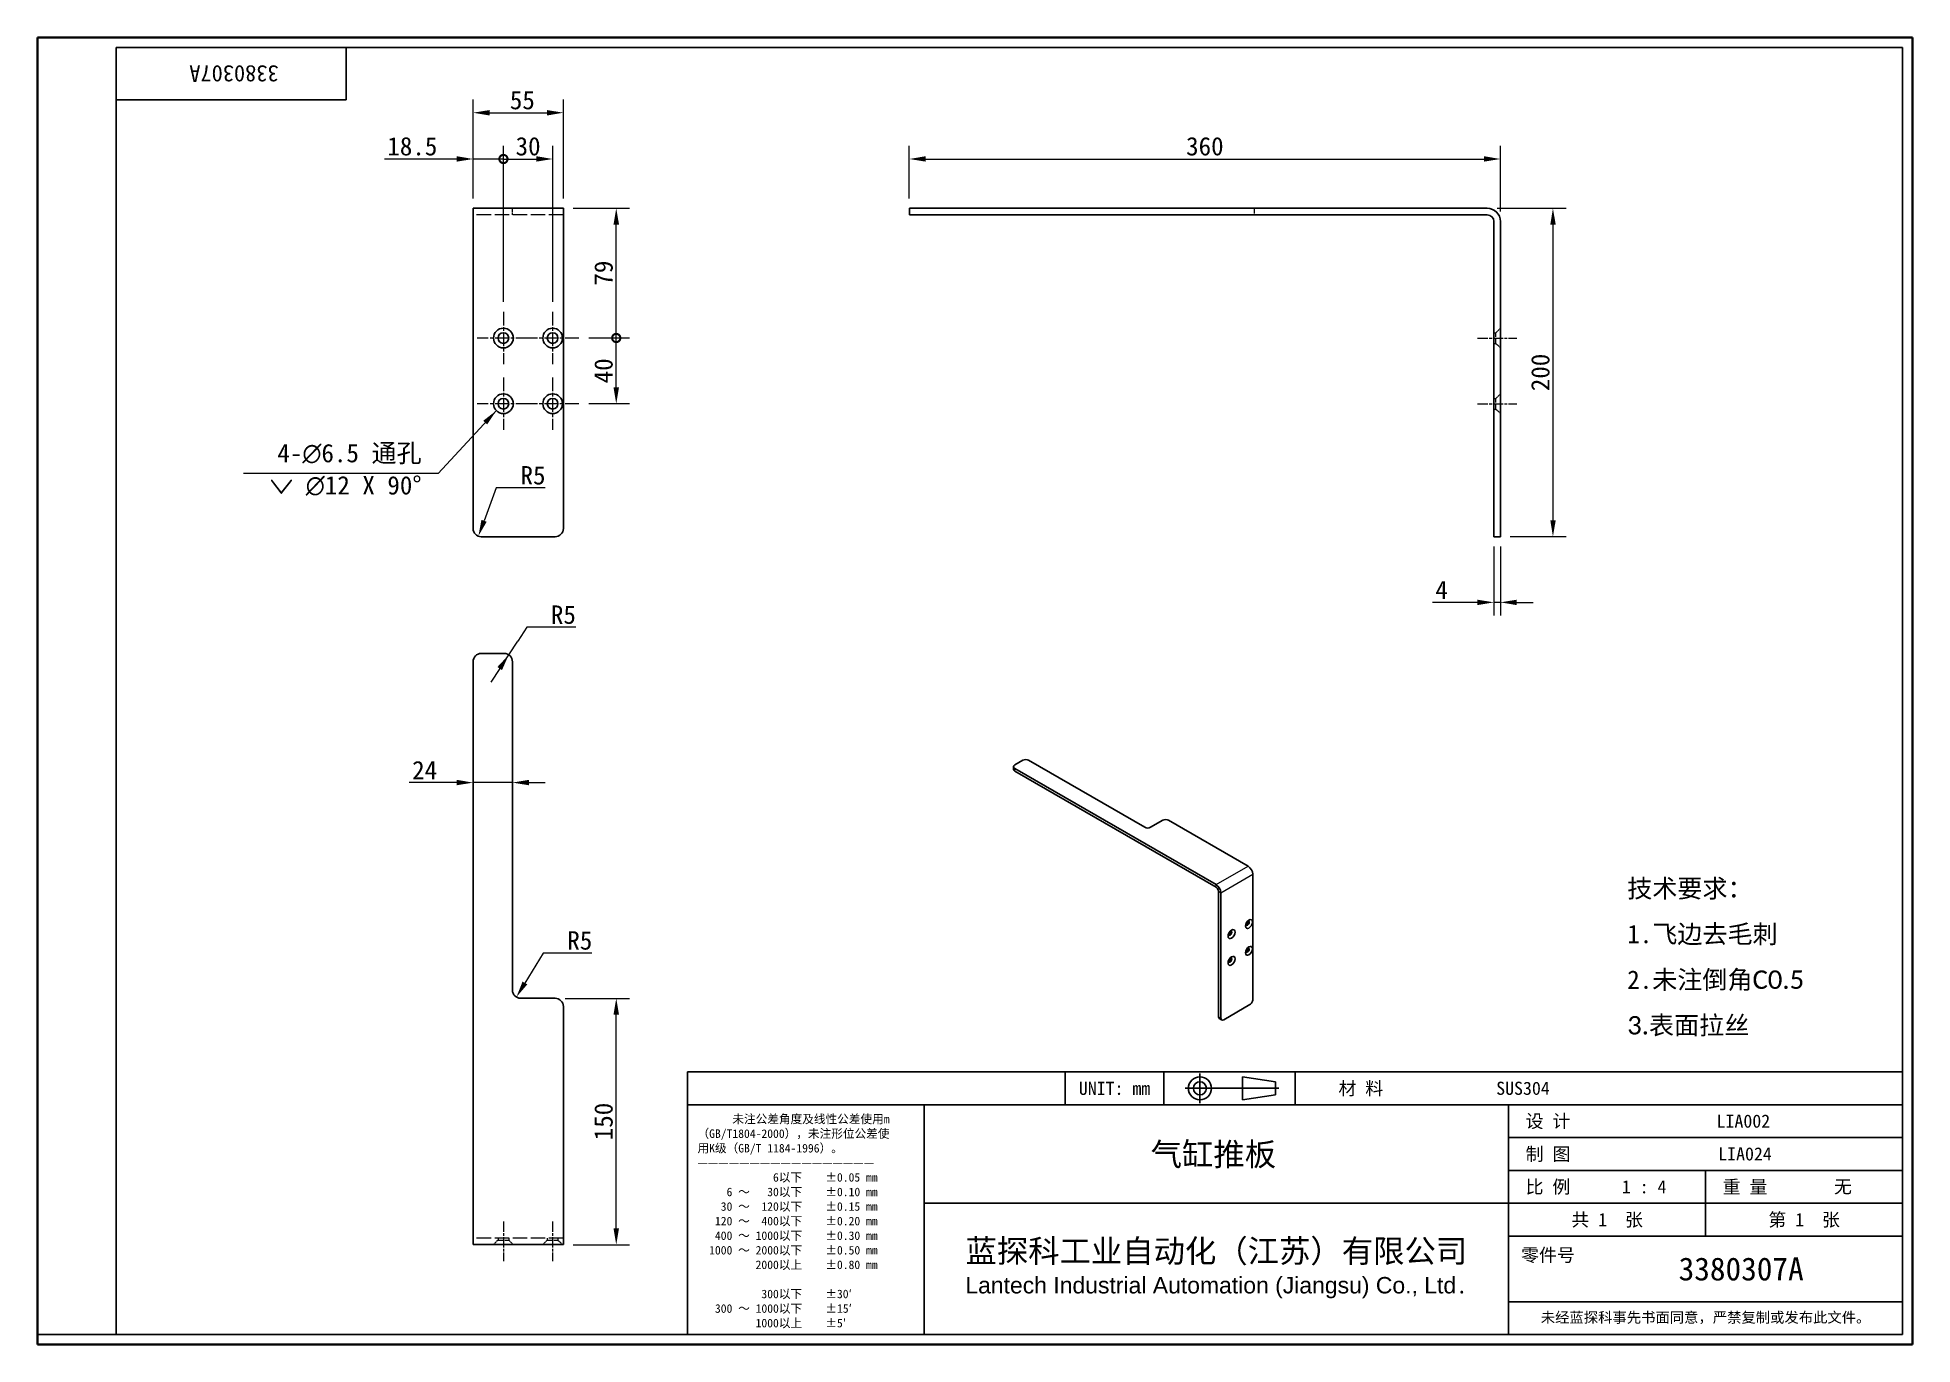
# Model space of a CAD drawing. Header units: millimetres. Extents: x 24 to 1166, y 22 to 818.
import ezdxf
from ezdxf.enums import TextEntityAlignment as Align

# ---------------------------------------------------------------- set-up
doc = ezdxf.new("R2010")
doc.units = ezdxf.units.MM
doc.header["$LTSCALE"] = 4
doc.linetypes.add('CHAIN', pattern=[0.3543, 0.2362, -0.0295, 0.0591, -0.0295])
doc.linetypes.add('DASHED', pattern=[0.2067, 0.1654, -0.0413])
for name, color, linetype, lineweight in [('1', 7, 'Continuous', 18), ('可见 (ISO)', 7, 'Continuous', 25), ('可见窄的 (ISO)', 7, 'Continuous', 18), ('图框 (ISO)', 7, 'Continuous', 35), ('标题 (ISO)', 7, 'Continuous', 25)]:
    doc.layers.add(name, color=color, linetype=linetype, lineweight=lineweight)
for name, color, linetype, lineweight, true_color in [('中心标记 (ISO)', 1, 'CHAIN', 18, 0xff0000), ('中心线 (ISO)', 1, 'CHAIN', 18, 0xff0000), ('尺寸 (ISO)', 7, 'Continuous', 18, 0x008000), ('符号 (ISO)', 7, 'Continuous', 18, 0x008000), ('隐藏 (ISO)', 5, 'DASHED', 18, 0x0000ff)]:
    doc.layers.add(name, color=color, linetype=linetype, lineweight=lineweight, true_color=true_color)
doc.styles.add('文本样式164', font='SimSun.ttf')
doc.styles.add('文本样式165', font='SimSun.ttf')
doc.styles.add('文本样式74', font='SimSun.ttf')
doc.styles.add('最新国标', font='simfang.ttf')
doc.styles.add('注释文本 (ISO)', font='simfang.ttf')
doc.dimstyles.new('默认 (GB)', dxfattribs={"dimscale": 4, "dimtxt": 2.8, "dimasz": 2.5, "dimexe": 2, "dimexo": 1.5, "dimgap": 0.5, "dimtad": 1, "dimtoh": 1, "dimdsep": 46, "dimtxsty": '最新国标', "dimcen": 0.09, "dimdle": 10, "dimclrd": 256, "dimclre": 256, "dimclrt": 256, "dimaunit": 1, "dimadec": 3, "dimazin": 2, "dimtfac": 0.535714, "dimtdec": 3, "dimtmove": 0, "dimatfit": 3, "dimfxl": 0, "dimtolj": 1, "dimlwd": -1, "dimlwe": -1, "dimarcsym": 0})
doc.dimstyles.new('默认 (GB)$7', dxfattribs={"dimscale": 4, "dimtxt": 2.8, "dimasz": 2.5, "dimexe": 2, "dimexo": 1.5, "dimgap": 0.5, "dimtad": 1, "dimtoh": 1, "dimdsep": 46, "dimtxsty": '最新国标', "dimcen": 0.09, "dimdle": 10, "dimclrd": 256, "dimclre": 256, "dimclrt": 256, "dimaunit": 1, "dimadec": 3, "dimazin": 2, "dimtfac": 0.535714, "dimtdec": 3, "dimtmove": 0, "dimatfit": 3, "dimfxl": 0, "dimtolj": 1, "dimlwd": -1, "dimlwe": -1, "dimarcsym": 0})

# ---------------------------------------------------------------- blocks, each defined once
blk = doc.blocks.new('图框 最新国标')
at = {"layer": '图框 (ISO)'}
for p, q in [((6, 7), (6, 204.5)), ((6, 204.5), (291.5, 204.5)), ((291.5, 204.5), (291.5, 5.5)), ((6, 7), (6, 5.5)), ((6, 7), (6, 5.5)), ((291.5, 5.5), (6, 5.5))]:
    blk.add_line(p, q, dxfattribs=at)
at = {"layer": '图框 (ISO)', "color": 7, "linetype": 'Continuous', "lineweight": 25}
for p, q in [((18, 203), (290, 203)), ((18, 7), (18, 203)), ((18, 203), (290, 203)), ((53, 203), (53, 195)), ((290, 203), (290, 7)), ((290, 203), (290, 7)), ((53, 195), (18, 195)), ((290, 7), (6, 7)), ((290, 7), (18, 7))]:
    blk.add_line(p, q, dxfattribs=at)
at = {"layer": '图框 (ISO)', "style": '文本样式74'}
blk.add_attdef('零件代号_001', (42.72, 200.25), '', height=2.5, rotation=180, dxfattribs=at)
blk = doc.blocks.new('标题栏 最新国标')
at = {"layer": '标题 (ISO)'}
for p, q in [((381.98, -183.84), (196.98, -183.84)), ((196.98, -183.84), (196.98, -223.84)), ((254.48, -183.84), (254.48, -188.84)), ((269.48, -183.84), (269.48, -188.84)), ((281.48, -188.09), (281.48, -184.59)), ((281.48, -184.59), (286.48, -185.34)), ((286.48, -185.34), (286.48, -187.34)), ((289.48, -183.84), (289.48, -188.84)), ((381.98, -223.84), (381.98, -183.84)), ((383.48, -183.84), (383.48, -225.34)), ((286.48, -187.34), (281.48, -188.09)), ((196.98, -188.84), (381.98, -188.84)), ((232.98, -188.84), (232.98, -223.84)), ((321.98, -188.84), (321.98, -223.84)), ((321.98, -193.84), (381.98, -193.84)), ((321.98, -198.84), (381.98, -198.84)), ((351.98, -198.84), (351.98, -208.84)), ((321.98, -203.84), (232.98, -203.84)), ((321.98, -203.84), (381.98, -203.84)), ((321.98, -208.84), (381.98, -208.84)), ((321.98, -218.84), (381.98, -218.84)), ((196.98, -223.84), (381.98, -223.84)), ((383.48, -225.34), (196.98, -225.34))]:
    blk.add_line(p, q, dxfattribs=at)
at = {"layer": '标题 (ISO)', "linetype": 'CHAIN', "ltscale": 5.000333}
blk.add_line((274.98, -184.09), (274.98, -188.59), dxfattribs=at)
at = {"layer": '标题 (ISO)', "linetype": 'CHAIN', "ltscale": 15.834605}
blk.add_line((272.73, -186.34), (286.98, -186.34), dxfattribs=at)
at = {"layer": '标题 (ISO)'}
for radius in [1.75, 1]:
    blk.add_circle((274.98, -186.34), radius, dxfattribs=at)
at = {"layer": '1', "style": '文本样式164'}
for s, p in [('UNIT: mm', (261.98, -186.34)), ('材 料', (299.48, -186.34)), ('设 计', (327.98, -191.34)), ('制 图', (327.98, -196.34)), ('比 例', (327.98, -201.34)), ('重 量', (357.98, -201.34)), ('共 1  张', (336.98, -206.34)), ('第 1  张', (366.98, -206.34))]:
    blk.add_text(s, height=2, dxfattribs=at).set_placement(p, align=Align.MIDDLE_CENTER)
at = {"layer": '标题 (ISO)', "style": '注释文本 (ISO)'}
for s, insert, char_height, attachment_point, line_spacing_factor in [('\\fSimSun|b0|i0;{\\H1.3000;      未注公差角度及线性公差使用m\\P}\\fSimSun|b0|i0;{\\H1.3000;（GB/T1804-2000），未注形位公差使\\P}\\fSimSun|b0|i0;{\\H1.3000;用K级（GB/T 1184-1996）。\\P}\\fSimSun|b0|i0;{\\H1.3000;—————————————————\\P}\\fSimSun|b0|i0;{\\H1.3000;             6以下    ±0.05 mm\\P}\\fSimSun|b0|i0;{\\H1.3000;     6 ～   30以下    ±0.10 mm\\P}\\fSimSun|b0|i0;{\\H1.3000;    30 ～  120以下    ±0.15 mm\\P}\\fSimSun|b0|i0;{\\H1.3000;   120 ～  400以下    ±0.20 mm\\P}\\fSimSun|b0|i0;{\\H1.3000;   400 ～ 1000以下    ±0.30 mm\\P}\\fSimSun|b0|i0;{\\H1.3000;  1000 ～ 2000以下    ±0.50 mm\\P}\\fSimSun|b0|i0;{\\H1.3000;          2000以上    ±0.80 mm\\P}\\fSimSun|b0|i0;{\\H1.3000;\\P}\\fSimSun|b0|i0;{\\H1.3000;           300以下    ±30′\\P}\\fSimSun|b0|i0;{\\H1.3000;   300 ～ 1000以下    ±15′\\P}\\fSimSun|b0|i0;{\\H1.3000;          1000以上    ±5′}', (198.48, -206.63), 1.3, 4, 1.023913), ('{\\fMicrosoft YaHei|b0|i0|c134|p34;\\H1.75x;蓝探科工业自动化（江苏）有限公司\\P\\fArial|b0|i0|c0|p34;\\H0.71429x;Lantech Industrial Automation (Jiangsu) Co., Ltd\\fFangSong|b0|i0|c134|p49;.\\H1.15195x; }', (277.48, -213.84), 2, 5, 0.978695)]:
    blk.add_mtext(s, dxfattribs=dict(at, insert=insert, char_height=char_height, attachment_point=attachment_point, line_spacing_factor=line_spacing_factor))
at = {"layer": '标题 (ISO)', "attachment_point": 5, "style": '注释文本 (ISO)'}
for s, insert, char_height in [('\\fFangSong|b0|i0;LIA024', (357.98, -196.34), 2), ('\\fFangSong|b0|i0;零件号', (327.98, -211.84), 2), ('\\fSimSun|b0|i0;{\\H1.6000;未经蓝探科事先书面同意，严禁复制或发布此文件。}', (351.98, -221.34), 1.6)]:
    blk.add_mtext(s, dxfattribs=dict(at, insert=insert, char_height=char_height))
at = {"layer": '标题 (ISO)'}
for tag, p, height, style in [('材料_001', (320.09, -187.33), 2, '注释文本 (ISO)'), ('设计人_001', (353.65, -192.33), 2, '注释文本 (ISO)'), ('库存编号_001', (267.48, -198.14), 3.5, '文本样式165'), ('视图比例_001', (339.22, -202.33), 2, '注释文本 (ISO)'), ('质量\\P3;_001', (371.53, -202.3), 2, '注释文本 (ISO)'), ('零件代号_001', (347.87, -215.59), 3.5, '文本样式165')]:
    blk.add_attdef(tag, p, '', height=height, dxfattribs=dict(at, style=style))
blk = doc.blocks.new('_DotSmall')
at = {"color": 0, "linetype": 'ByBlock', "const_width": 0.5}
blk.add_lwpolyline([(-0.0625, 0, 1), (0.0625, 0, 1)], format="xyb", close=True, dxfattribs=at)
blk = doc.blocks.new('*D5')
at = {"layer": 'Defpoints', "color": 0, "transparency": 16777216}
for p in [(353.8, 635), (376.5, 635), (353.8, 595)]:
    blk.add_point(p, dxfattribs=at)
at = {"layer": '尺寸 (ISO)', "color": 116, "true_color": 0x00803f, "transparency": 16777216}
for p, q in [((359.8, 635), (384.5, 635)), ((376.5, 605), (376.5, 635)), ((359.8, 595), (384.5, 595))]:
    blk.add_line(p, q, dxfattribs=at)
blk.add_solid([(374.8, 605), (378.2, 605), (376.5, 595)], dxfattribs=at)
at = {"layer": '尺寸 (ISO)', "color": 116, "true_color": 0x00803f, "transparency": 16777216, "xscale": 10, "yscale": 10, "zscale": 10, "rotation": 90}
blk.add_blockref('_DotSmall', (376.5, 635), dxfattribs=at)
at = {"layer": '尺寸 (ISO)', "transparency": 16777216, "insert": (368.8, 615), "char_height": 11.2, "attachment_point": 5, "rotation": 90, "style": '最新国标'}
blk.add_mtext('\\A1;40', dxfattribs=at)
blk = doc.blocks.new('*D7')
at = {"layer": 'Defpoints', "color": 0, "transparency": 16777216}
for p in [(344.3, 714), (376.5, 714), (353.8, 635)]:
    blk.add_point(p, dxfattribs=at)
at = {"layer": '尺寸 (ISO)', "color": 116, "true_color": 0x00803f, "transparency": 16777216}
for p, q in [((350.3, 714), (384.5, 714)), ((376.5, 635), (376.5, 704)), ((359.8, 635), (384.5, 635))]:
    blk.add_line(p, q, dxfattribs=at)
blk.add_solid([(374.8, 704), (378.2, 704), (376.5, 714)], dxfattribs=at)
at = {"layer": '尺寸 (ISO)', "color": 116, "true_color": 0x00803f, "transparency": 16777216, "xscale": 10, "yscale": 10, "zscale": 10, "rotation": 270}
blk.add_blockref('_DotSmall', (376.5, 635), dxfattribs=at)
at = {"layer": '尺寸 (ISO)', "transparency": 16777216, "insert": (368.8, 674.5), "char_height": 11.2, "attachment_point": 5, "rotation": 90, "style": '最新国标'}
blk.add_mtext('\\A1;79', dxfattribs=at)
blk = doc.blocks.new('*D8')
at = {"layer": 'Defpoints', "color": 0, "transparency": 16777216}
for p in [(307.8, 744), (289.3, 714), (307.8, 651)]:
    blk.add_point(p, dxfattribs=at)
at = {"layer": '尺寸 (ISO)', "color": 116, "true_color": 0x00803f, "transparency": 16777216}
for p, q in [((279.3, 744), (235.4, 744)), ((289.3, 720), (289.3, 752)), ((307.8, 744), (289.3, 744)), ((307.8, 657), (307.8, 752)), ((307.8, 744), (327.8, 744))]:
    blk.add_line(p, q, dxfattribs=at)
blk.add_solid([(279.3, 745.7), (279.3, 742.4), (289.3, 744)], dxfattribs=at)
at = {"layer": '尺寸 (ISO)', "color": 116, "true_color": 0x00803f, "transparency": 16777216, "xscale": 10, "yscale": 10, "zscale": 10, "rotation": 180}
blk.add_blockref('_DotSmall', (307.8, 744), dxfattribs=at)
at = {"layer": '尺寸 (ISO)', "transparency": 16777216, "insert": (252.3, 751.7), "char_height": 11.2, "attachment_point": 5, "style": '最新国标'}
blk.add_mtext('\\A1;18.5', dxfattribs=at)
blk = doc.blocks.new('*D9')
at = {"layer": 'Defpoints', "color": 0, "transparency": 16777216}
for p in [(337.8, 744), (307.8, 651), (337.8, 651)]:
    blk.add_point(p, dxfattribs=at)
at = {"layer": '尺寸 (ISO)', "color": 116, "true_color": 0x00803f, "transparency": 16777216}
for p, q in [((307.8, 657), (307.8, 752)), ((307.8, 744), (327.8, 744)), ((337.8, 657), (337.8, 752))]:
    blk.add_line(p, q, dxfattribs=at)
blk.add_solid([(327.8, 745.7), (327.8, 742.4), (337.8, 744)], dxfattribs=at)
at = {"layer": '尺寸 (ISO)', "color": 116, "true_color": 0x00803f, "transparency": 16777216, "xscale": 10, "yscale": 10, "zscale": 10, "rotation": 180}
blk.add_blockref('_DotSmall', (307.8, 744), dxfattribs=at)
at = {"layer": '尺寸 (ISO)', "transparency": 16777216, "insert": (322.8, 751.7), "char_height": 11.2, "attachment_point": 5, "style": '最新国标'}
blk.add_mtext('\\A1;30', dxfattribs=at)
blk = doc.blocks.new('*D10')
at = {"layer": 'Defpoints', "color": 0, "transparency": 16777216}
for p in [(344.3, 772.2), (289.3, 714), (344.3, 714)]:
    blk.add_point(p, dxfattribs=at)
at = {"layer": '尺寸 (ISO)', "color": 116, "true_color": 0x00803f, "transparency": 16777216}
for p, q in [((289.3, 720), (289.3, 780.2)), ((344.3, 720), (344.3, 780.2)), ((299.3, 772.2), (334.3, 772.2))]:
    blk.add_line(p, q, dxfattribs=at)
for points in [[(299.3, 773.8), (299.3, 770.5), (289.3, 772.2)], [(334.3, 773.8), (334.3, 770.5), (344.3, 772.2)]]:
    blk.add_solid(points, dxfattribs=at)
at = {"layer": '尺寸 (ISO)', "transparency": 16777216, "insert": (319.3, 779.8), "char_height": 11.2, "attachment_point": 5, "style": '最新国标'}
blk.add_mtext('\\A1;55', dxfattribs=at)
blk = doc.blocks.new('*D11')
at = {"layer": 'Defpoints', "color": 0, "transparency": 16777216}
for p in [(292.5, 514.3), (294.3, 519)]:
    blk.add_point(p, dxfattribs=at)
at = {"layer": '尺寸 (ISO)', "color": 116, "true_color": 0x00803f, "transparency": 16777216}
for p, q in [((303.4, 543.7), (296, 523.7)), ((333.2, 543.7), (303.4, 543.7))]:
    blk.add_line(p, q, dxfattribs=at)
blk.add_solid([(294.4, 524.2), (297.6, 523.1), (292.5, 514.3)], dxfattribs=at)
at = {"layer": '尺寸 (ISO)', "transparency": 16777216, "insert": (325.8, 551.3), "char_height": 11.2, "attachment_point": 5, "style": '最新国标'}
blk.add_mtext('\\A1;R5', dxfattribs=at)
blk = doc.blocks.new('*D12')
at = {"layer": 'Defpoints', "color": 0, "transparency": 16777216}
for p in [(915, 744), (555, 714), (915, 706)]:
    blk.add_point(p, dxfattribs=at)
at = {"layer": '尺寸 (ISO)', "color": 116, "true_color": 0x00803f, "transparency": 16777216}
for p, q in [((555, 720), (555, 752)), ((565, 744), (905, 744)), ((915, 712), (915, 752))]:
    blk.add_line(p, q, dxfattribs=at)
for points in [[(565, 745.7), (565, 742.4), (555, 744)], [(905, 745.7), (905, 742.4), (915, 744)]]:
    blk.add_solid(points, dxfattribs=at)
at = {"layer": '尺寸 (ISO)', "transparency": 16777216, "insert": (735, 751.7), "char_height": 11.2, "attachment_point": 5, "style": '最新国标'}
blk.add_mtext('\\A1;360', dxfattribs=at)
blk = doc.blocks.new('*D13')
at = {"layer": 'Defpoints', "color": 0, "transparency": 16777216}
for p in [(907, 714), (915, 514), (947, 514)]:
    blk.add_point(p, dxfattribs=at)
at = {"layer": '尺寸 (ISO)', "color": 116, "true_color": 0x00803f, "transparency": 16777216}
for p, q in [((913, 714), (955, 714)), ((947, 704), (947, 524)), ((921, 514), (955, 514))]:
    blk.add_line(p, q, dxfattribs=at)
for points in [[(945.4, 704), (948.7, 704), (947, 714)], [(945.4, 524), (948.7, 524), (947, 514)]]:
    blk.add_solid(points, dxfattribs=at)
at = {"layer": '尺寸 (ISO)', "transparency": 16777216, "insert": (939.4, 614), "char_height": 11.2, "attachment_point": 5, "rotation": 90, "style": '最新国标'}
blk.add_mtext('\\A1;200', dxfattribs=at)
blk = doc.blocks.new('*D14')
at = {"layer": 'Defpoints', "color": 0, "transparency": 16777216}
for p in [(911, 514), (915, 514), (915, 474)]:
    blk.add_point(p, dxfattribs=at)
at = {"layer": '尺寸 (ISO)', "color": 116, "true_color": 0x00803f, "transparency": 16777216}
for p, q in [((911, 508), (911, 466)), ((915, 508), (915, 466)), ((901, 474), (873.7, 474)), ((915, 474), (911, 474)), ((925, 474), (935, 474))]:
    blk.add_line(p, q, dxfattribs=at)
for points in [[(901, 475.6), (901, 472.3), (911, 474)], [(925, 475.6), (925, 472.3), (915, 474)]]:
    blk.add_solid(points, dxfattribs=at)
at = {"layer": '尺寸 (ISO)', "transparency": 16777216, "insert": (879.2, 481.6), "char_height": 11.2, "attachment_point": 5, "style": '最新国标'}
blk.add_mtext('\\A1;4', dxfattribs=at)
blk = doc.blocks.new('*D15')
at = {"layer": 'Defpoints', "color": 0, "transparency": 16777216}
for p in [(289.3, 355.1), (313.3, 364.2), (313.3, 355.1)]:
    blk.add_point(p, dxfattribs=at)
at = {"layer": '尺寸 (ISO)', "color": 116, "true_color": 0x00803f, "transparency": 16777216}
for p, q in [((279.3, 364.2), (250.3, 364.2)), ((313.3, 364.2), (289.3, 364.2)), ((323.3, 364.2), (333.3, 364.2))]:
    blk.add_line(p, q, dxfattribs=at)
for points in [[(279.3, 365.9), (279.3, 362.6), (289.3, 364.2)], [(323.3, 365.9), (323.3, 362.6), (313.3, 364.2)]]:
    blk.add_solid(points, dxfattribs=at)
at = {"layer": '尺寸 (ISO)', "transparency": 16777216, "insert": (259.8, 371.8), "char_height": 11.2, "attachment_point": 5, "style": '最新国标'}
blk.add_mtext('\\A1;24', dxfattribs=at)
blk = doc.blocks.new('*D16')
at = {"layer": 'Defpoints', "color": 0, "transparency": 16777216}
for p in [(339.3, 232.8), (376.5, 232.8), (344.3, 82.8)]:
    blk.add_point(p, dxfattribs=at)
at = {"layer": '尺寸 (ISO)', "color": 116, "true_color": 0x00803f, "transparency": 16777216}
for p, q in [((345.3, 232.8), (384.5, 232.8)), ((376.5, 92.8), (376.5, 222.8)), ((350.3, 82.8), (384.5, 82.8))]:
    blk.add_line(p, q, dxfattribs=at)
for points in [[(374.8, 222.8), (378.2, 222.8), (376.5, 232.8)], [(374.8, 92.8), (378.2, 92.8), (376.5, 82.8)]]:
    blk.add_solid(points, dxfattribs=at)
at = {"layer": '尺寸 (ISO)', "transparency": 16777216, "insert": (368.8, 157.8), "char_height": 11.2, "attachment_point": 5, "rotation": 90, "style": '最新国标'}
blk.add_mtext('\\A1;150', dxfattribs=at)
blk = doc.blocks.new('*D17')
at = {"layer": 'Defpoints', "color": 0, "transparency": 16777216}
for p in [(315.7, 233.6), (318.3, 237.8)]:
    blk.add_point(p, dxfattribs=at)
at = {"layer": '尺寸 (ISO)', "color": 116, "true_color": 0x00803f, "transparency": 16777216}
for p, q in [((331.9, 260.4), (320.9, 242.1)), ((361.7, 260.4), (331.9, 260.4))]:
    blk.add_line(p, q, dxfattribs=at)
blk.add_solid([(319.4, 243), (322.3, 241.3), (315.7, 233.6)], dxfattribs=at)
at = {"layer": '尺寸 (ISO)', "transparency": 16777216, "insert": (354.3, 268), "char_height": 11.2, "attachment_point": 5, "style": '最新国标'}
blk.add_mtext('\\A1;R5', dxfattribs=at)
blk = doc.blocks.new('*D18')
at = {"layer": 'Defpoints', "color": 0, "transparency": 16777216}
for p in [(308.3, 437.8), (311, 442)]:
    blk.add_point(p, dxfattribs=at)
at = {"layer": '尺寸 (ISO)', "color": 116, "true_color": 0x00803f, "transparency": 16777216}
for p, q in [((322, 458.8), (316.5, 450.4)), ((351.8, 458.8), (322, 458.8)), ((311, 442), (316.5, 450.4)), ((308.3, 437.8), (311, 442)), ((305.5, 433.7), (300.1, 425.3))]:
    blk.add_line(p, q, dxfattribs=at)
blk.add_solid([(304.1, 434.6), (306.9, 432.7), (311, 442)], dxfattribs=at)
at = {"layer": '尺寸 (ISO)', "transparency": 16777216, "insert": (344.3, 466.4), "char_height": 11.2, "attachment_point": 5, "style": '最新国标'}
blk.add_mtext('\\A1;R5', dxfattribs=at)

msp = doc.modelspace()

# ---------------------------------------------------------------- linework, layer by layer
at = {"layer": '中心标记 (ISO)', "ltscale": 8.88956}
for p, q in [((307.769, 650.976), (307.769, 618.976)), ((337.769, 650.976), (337.769, 618.976)), ((323.769, 634.976), (291.769, 634.976)), ((353.769, 634.976), (321.769, 634.976)), ((307.769, 610.976), (307.769, 578.976)), ((337.769, 610.976), (337.769, 578.976)), ((323.769, 594.976), (291.769, 594.976)), ((353.769, 594.976), (321.769, 594.976))]:
    msp.add_line(p, q, dxfattribs=at)
at = {"layer": '中心线 (ISO)', "ltscale": 6.667144}
for p, q in [((901.031, 634.976), (925.031, 634.976)), ((901.031, 594.976), (925.031, 594.976)), ((307.769, 96.842), (307.769, 72.842)), ((337.769, 96.842), (337.769, 72.842))]:
    msp.add_line(p, q, dxfattribs=at)
at = {"layer": '可见 (ISO)'}
for p, q in [((289.269, 713.976), (344.269, 713.976)), ((289.269, 713.976), (289.269, 705.976)), ((344.269, 713.976), (344.269, 705.976)), ((555.031, 713.976), (560.031, 713.976)), ((555.031, 713.976), (555.031, 709.976)), ((560.031, 709.976), (555.031, 709.976)), ((907.031, 713.976), (560.031, 713.976)), ((560.031, 709.976), (907.031, 709.976)), ((289.269, 518.976), (289.269, 705.976)), ((344.269, 518.976), (344.269, 705.976)), ((911.031, 705.976), (911.031, 518.976)), ((915.031, 518.976), (915.031, 705.976)), ((339.269, 513.976), (294.269, 513.976)), ((911.031, 513.976), (911.031, 518.976)), ((911.031, 513.976), (915.031, 513.976)), ((915.031, 518.976), (915.031, 513.976)), ((289.269, 90.842), (289.269, 437.842)), ((308.269, 442.842), (294.269, 442.842)), ((313.269, 237.842), (313.269, 437.842)), ((624.147, 377.796), (619.197, 374.938)), ((698.393, 336.971), (627.682, 377.796)), ((618.465, 373.917), (618.465, 372.284)), ((741.88, 302.066), (619.197, 372.897)), ((619.197, 371.264), (741.88, 300.433)), ((709.353, 341.258), (701.928, 336.971)), ((761.325, 313.293), (712.888, 341.258)), ((764.154, 232.051), (764.154, 308.394)), ((743.294, 297.983), (743.294, 221.641)), ((744.708, 220.824), (744.708, 297.167)), ((339.269, 232.842), (318.269, 232.842)), ((762.386, 228.989), (746.476, 219.804)), ((344.269, 90.842), (344.269, 227.842)), ((745.226, 219.68), (743.812, 220.496)), ((289.269, 90.842), (289.269, 82.842)), ((289.269, 82.842), (344.269, 82.842)), ((344.269, 90.842), (344.269, 82.842))]:
    msp.add_line(p, q, dxfattribs=at)
for centre, radius in [((307.769, 634.976), 6), ((337.769, 634.976), 6), ((307.769, 634.976), 3.25), ((337.769, 634.976), 3.25), ((307.769, 594.976), 6), ((307.769, 594.976), 3.25), ((337.769, 594.976), 6), ((337.769, 594.976), 3.25)]:
    msp.add_circle(centre, radius, dxfattribs=at)
for centre, radius, start, end in [((907.031, 705.976), 8, 0, 90), ((907.031, 705.976), 4, 0, 90), ((294.269, 518.976), 5, 180, 270), ((339.269, 518.976), 5, 270, 0), ((294.269, 437.842), 5, 90, 180), ((308.269, 437.842), 5, 0, 90), ((318.269, 237.842), 5, 180, 270), ((339.269, 227.842), 5, 0, 90)]:
    msp.add_arc(centre, radius, start, end, dxfattribs=at)
for centre, major_axis, start_param, end_param in [((625.914, 376.775), (2.5, 0), 0.78539816, 2.35619449), ((620.965, 373.917), (-2.5, 0), 5.49778714, 7.06858347), ((620.965, 372.284), (-2.5, 0), 0, 0.78539816), ((700.161, 337.992), (2.5, 0), 3.92699082, 5.49778714), ((711.121, 340.237), (2.5, 0), 0.78539816, 2.35619449), ((761.325, 310.027), (-2, 3.464), 3.92699082, 5.49778714), ((741.88, 298.8), (-2, 3.464), 3.92699082, 5.49778714), ((741.88, 298.8), (1, -1.732), 0.78539816, 2.35619449), ((760.883, 278.642), (-0.813, -1.407), 5.86298185, 9.84498142), ((760.441, 278.898), (-0.813, -1.407), 0.27543352, 2.86615913), ((750.277, 272.519), (-0.813, -1.407), 5.86298185, 9.84498142), ((749.835, 272.774), (-0.813, -1.407), 0.27543352, 2.86615913), ((760.883, 262.313), (-0.813, -1.407), 5.86298185, 9.84498142), ((760.441, 262.568), (-0.813, -1.407), 0.27543352, 2.86615913), ((750.277, 256.189), (-0.813, -1.407), 5.86298185, 9.84498142), ((749.835, 256.444), (-0.813, -1.407), 0.27543352, 2.86615913), ((762.386, 231.03), (-1.25, -2.165), 0.78539816, 2.35619449), ((745.062, 222.661), (-1.25, -2.165), 5.49778714, 6.28318531), ((746.476, 221.845), (-1.25, -2.165), 5.49778714, 7.06858347)]:
    msp.add_ellipse(centre, major_axis=major_axis, ratio=0.57735027, start_param=start_param, end_param=end_param, dxfattribs=at)
for centre in [(751.249, 271.957), (761.856, 278.081), (761.856, 261.751), (751.249, 255.627)]:
    msp.add_ellipse(centre, major_axis=(-1.5, -2.598), ratio=0.57735027, dxfattribs=at)
at = {"layer": '可见窄的 (ISO)'}
for p, q in [((619.197, 371.264), (619.197, 372.897)), ((741.88, 302.066), (761.325, 313.293)), ((744.708, 297.167), (764.154, 308.394)), ((741.88, 300.433), (741.88, 302.066)), ((743.294, 297.983), (744.708, 297.167)), ((744.708, 220.824), (743.294, 221.641))]:
    msp.add_line(p, q, dxfattribs=at)
at = {"layer": '隐藏 (ISO)', "ltscale": 13.304306}
for p, q in [((344.269, 709.976), (289.269, 709.976)), ((344.269, 86.842), (289.269, 86.842))]:
    msp.add_line(p, q, dxfattribs=at)
at = {"layer": '隐藏 (ISO)', "ltscale": 1.904597}
for p, q in [((313.269, 709.976), (313.269, 713.976)), ((765.031, 713.976), (765.031, 709.976))]:
    msp.add_line(p, q, dxfattribs=at)
at = {"layer": '隐藏 (ISO)', "ltscale": 1.851783}
for p, q in [((912.281, 638.226), (915.031, 640.976)), ((912.281, 631.726), (915.031, 628.976)), ((912.281, 598.226), (915.031, 600.976)), ((912.281, 591.726), (915.031, 588.976)), ((304.519, 85.592), (301.769, 82.842)), ((311.019, 85.592), (313.769, 82.842)), ((334.519, 85.592), (331.769, 82.842)), ((341.019, 85.592), (343.769, 82.842))]:
    msp.add_line(p, q, dxfattribs=at)
at = {"layer": '隐藏 (ISO)', "ltscale": 0.595118}
for p, q in [((911.031, 638.226), (912.281, 638.226)), ((911.031, 631.726), (912.281, 631.726)), ((911.031, 598.226), (912.281, 598.226)), ((911.031, 591.726), (912.281, 591.726)), ((304.519, 86.842), (304.519, 85.592)), ((311.019, 86.842), (311.019, 85.592)), ((334.519, 86.842), (334.519, 85.592)), ((341.019, 86.842), (341.019, 85.592))]:
    msp.add_line(p, q, dxfattribs=at)
at = {"layer": '隐藏 (ISO)', "ltscale": 4.861722}
for p, q in [((912.281, 631.726), (912.281, 638.226)), ((912.281, 591.726), (912.281, 598.226)), ((304.519, 85.592), (311.019, 85.592)), ((334.519, 85.592), (341.019, 85.592))]:
    msp.add_line(p, q, dxfattribs=at)

# ---------------------------------------------------------------- block references
at = {"xscale": 4, "yscale": 4, "zscale": 4}
for name, p, values in [('图框 最新国标', (0, 0), {'零件代号_001': '3380307A'}), ('标题栏 最新国标', (-367.93, 923.377), {'零件代号_001': '3380307A', '库存编号_001': '气缸推板', '质量\\P3;_001': '无', '视图比例_001': '1 : 4', '设计人_001': 'LIA002', '材料_001': 'SUS304'})]:
    msp.add_blockref(name, p, dxfattribs=at).add_auto_attribs(values)

# ---------------------------------------------------------------- texts
at = {"layer": '符号 (ISO)', "char_height": 11.2}
for s, insert, width, attachment_point, line_spacing_factor, style in [('4-\\fAIGDT|b0|i0;{\\H11.2000;n}\\fFangSong|b0|i0;{\\H11.2000;6.5 通孔\\P}\\fAIGDT|b0|i0;{\\H11.2000;w}\\fFangSong|b0|i0;{\\H11.2000; }\\fAIGDT|b0|i0;{\\H11.2000;n}\\fFangSong|b0|i0;{\\H11.2000;12 X 90°}', (257.966, 570.49), 121.94089, 3, 1.05, '最新国标'), ('\\fFangSong|b0|i0;{\\H11.2000;技术要求：\\P}\\fFangSong|b0|i0;{\\H11.2000;1.飞边去毛刺\\P}\\fFangSong|b0|i0;{\\H11.2000;2.未注倒角}\\fCalibri|b0|i0;{\\H11.2000;C0.5\\P}\\fCalibri|b0|i0;{\\H11.2000;3.}\\fFangSong|b0|i0;{\\H11.2000;表面拉丝}', (992.24, 257.487), 115.58537, 4, 1.488394, '注释文本 (ISO)')]:
    msp.add_mtext(s, dxfattribs=dict(at, insert=insert, width=width, attachment_point=attachment_point, line_spacing_factor=line_spacing_factor, style=style))

# ---------------------------------------------------------------- dimensions: what is measured, and where the dimension line sits
at = {"layer": '尺寸 (ISO)', "color": 116, "true_color": 0x00803f}
for base, p1, p2, angle, override, picture, middle in [((344.269, 772.158), (289.269, 713.976), (344.269, 713.976), 180, {"dimgap": 0.5, "dimtoh": 0, "dimdec": 2, "dimtol": 0, "dimlim": 0, "dimtp": 0, "dimtm": 0, "dimtdec": 3, "dimtofl": 0, "dimatfit": 1}, '*D10', (319.269, 772.158)), ((307.769, 744.024), (289.269, 713.976), (307.769, 650.976), 180, {"dimgap": 0.5, "dimtoh": 0, "dimdec": 2, "dimblk2": 'DotSmall', "dimsah": 1, "dimdle": 0, "dimtol": 0, "dimlim": 0, "dimtp": 0, "dimtm": 0, "dimtdec": 3, "dimtofl": 1, "dimatfit": 1}, '*D8', (252.325, 744.024)), ((337.769, 744.024), (307.769, 650.976), (337.769, 650.976), 180, {"dimgap": 0.5, "dimtoh": 0, "dimdec": 2, "dimblk1": 'DotSmall', "dimsah": 1, "dimdle": 0, "dimtol": 0, "dimlim": 0, "dimtp": 0, "dimtm": 0, "dimtdec": 3, "dimtofl": 0, "dimatfit": 1}, '*D9', (322.809, 744.024)), ((915.031, 744.024), (555.031, 713.976), (915.031, 705.976), 180, {"dimgap": 0.5, "dimtoh": 0, "dimdec": 2, "dimtol": 0, "dimlim": 0, "dimtp": 0, "dimtm": 0, "dimtdec": 3, "dimtofl": 0, "dimatfit": 1}, '*D12', (735.031, 744.024)), ((376.499, 713.976), (353.769, 634.976), (344.269, 713.976), 90, {"dimgap": 0.5, "dimtoh": 0, "dimdec": 2, "dimblk1": 'DotSmall', "dimsah": 1, "dimdle": 0, "dimtol": 0, "dimlim": 0, "dimtp": 0, "dimtm": 0, "dimtdec": 3, "dimtofl": 0, "dimatfit": 1}, '*D7', (376.499, 674.476)), ((947.031, 513.976), (907.031, 713.976), (915.031, 513.976), 90, {"dimgap": 0.5, "dimtoh": 0, "dimdec": 2, "dimtol": 0, "dimlim": 0, "dimtp": 0, "dimtm": 0, "dimtdec": 3, "dimtofl": 0, "dimatfit": 1}, '*D13', (947.031, 613.976)), ((376.499, 634.976), (353.769, 594.976), (353.769, 634.976), 90, {"dimgap": 0.5, "dimtoh": 0, "dimdec": 2, "dimblk2": 'DotSmall', "dimsah": 1, "dimdle": 0, "dimtol": 0, "dimlim": 0, "dimtp": 0, "dimtm": 0, "dimtdec": 3, "dimtofl": 0, "dimatfit": 1}, '*D5', (376.499, 614.976)), ((915.031, 473.976), (911.031, 513.976), (915.031, 513.976), 180, {"dimgap": 0.5, "dimtoh": 0, "dimdec": 2, "dimtol": 0, "dimlim": 0, "dimtp": 0, "dimtm": 0, "dimtdec": 3, "dimtofl": 1, "dimatfit": 1}, '*D14', (879.195, 473.976)), ((376.499, 232.842), (344.269, 82.842), (339.269, 232.842), 270, {"dimgap": 0.5, "dimtoh": 0, "dimdec": 2, "dimtol": 0, "dimlim": 0, "dimtp": 0, "dimtm": 0, "dimtdec": 3, "dimtofl": 0, "dimatfit": 1}, '*D16', (376.499, 157.842))]:
    dim = msp.add_linear_dim(base=base, p1=p1, p2=p2, angle=angle, dimstyle='默认 (GB)', override=override, dxfattribs=at)
    dim.commit()
    dim.dimension.update_dxf_attribs({"geometry": picture, "text_midpoint": middle, "dimtype": 160})
for center, mpoint, picture, middle in [((294.269, 518.976), (292.532, 514.288), '*D11', (325.801, 543.664)), ((308.269, 437.842), (311.006, 442.026), '*D18', (344.335, 458.766)), ((318.269, 237.842), (315.677, 233.566), '*D17', (354.304, 260.354))]:
    dim = msp.add_radius_dim(center=center, mpoint=mpoint, dimstyle='默认 (GB)', override={"dimgap": 0.5, "dimtih": 1, "dimdec": 2, "dimlfac": 1, "dimcen": 0, "dimtol": 0, "dimlim": 0, "dimtp": 0, "dimtm": 0, "dimtdec": 3}, dxfattribs=at)
    dim.commit()
    dim.dimension.update_dxf_attribs({"geometry": picture, "text_midpoint": middle, "dimtype": 164})
dim = msp.add_linear_dim(base=(313.269, 364.218), p1=(289.269, 355.135), p2=(313.269, 355.135), dimstyle='默认 (GB)', override={"dimgap": 0.5, "dimtoh": 0, "dimdec": 2, "dimse1": 1, "dimse2": 1, "dimtol": 0, "dimlim": 0, "dimtp": 0, "dimtm": 0, "dimtdec": 3, "dimtofl": 1, "dimatfit": 1}, dxfattribs=at)
dim.commit()
dim.dimension.update_dxf_attribs({"geometry": '*D15', "text_midpoint": (259.781, 364.218), "dimtype": 160})

# ---------------------------------------------------------------- leaders
at = {"layer": '符号 (ISO)', "annotation_type": 0, "has_hookline": 1, "hookline_direction": 1, "text_width": 108.505}
msp.add_leader([(303.478, 590.784), (267.966, 552.437), (257.966, 552.437)], dimstyle='默认 (GB)$7', override={"dimgap": 0, "dimtad": 1}, dxfattribs=at)

doc.saveas('drawing.dxf')
